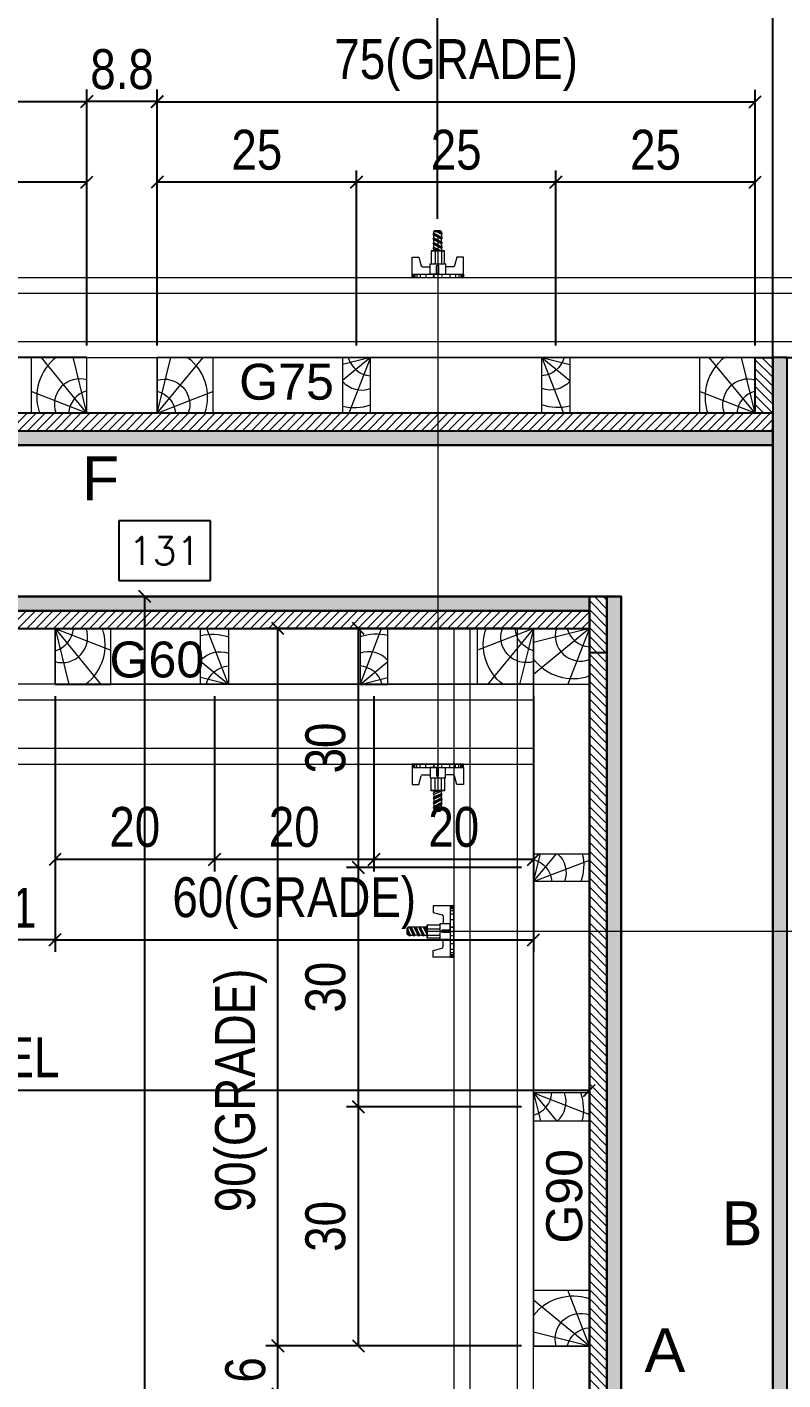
# Model space of a CAD drawing. Header units: millimetres. Extents: x 1945 to 8225, y 304 to 15137.
# Drawn here: x 7228 to 7417.6, y 7732.9 to 8072.3 of the extents above; entities that cross this region are included whole.
import ezdxf
from ezdxf.enums import TextEntityAlignment as Align

# ---------------------------------------------------------------- set-up
doc = ezdxf.new("R2010")
doc.units = ezdxf.units.MM
for name, color, linetype in [('CHAPA', 1, 'Continuous'), ('COTA', 241, 'Continuous'), ('MEIO_PONT', 93, 'Continuous'), ('Painéis', 200, 'Continuous'), ('SARRAFO', 251, 'Continuous'), ('TEXTO_GERAL', 7, 'Continuous')]:
    doc.layers.add(name, color=color, linetype=linetype)
for name, color, linetype, lineweight in [('CONCRETO', 251, 'Continuous', 25), ('Hachura', 251, 'Continuous', 9), ('Madeira', 126, 'Continuous', 18), ('Perfil Metálico', 224, 'Continuous', 18)]:
    doc.layers.add(name, color=color, linetype=linetype, lineweight=lineweight)
doc.styles.add('ARIAL', font='arial.ttf')
doc.styles.add('COTA TECNICA 2X', font='techl___.ttf', dxfattribs={"height": 10})
doc.styles.add('ROMANS', font='romans.shx')
doc.styles.add('SANSSERIF', font='sas_____.pfb')
doc.dimstyles.new('Cota Seção interna', dxfattribs={"dimtxt": 7, "dimasz": 6, "dimexe": 0.18, "dimexo": 2, "dimgap": -4, "dimtad": 3, "dimdec": 1, "dimlfac": 0.5, "dimzin": 12, "dimdsep": 46, "dimtxsty": 'ROMANS', "dimblk": 'ARCHTICK', "dimcen": 0.09, "dimse1": 1, "dimse2": 1, "dimsd1": 1, "dimsd2": 1, "dimclrd": 180, "dimclre": 5, "dimclrt": 1, "dimadec": 0, "dimazin": 3, "dimtfac": 1, "dimtdec": 1, "dimtofl": 0, "dimtmove": 0, "dimatfit": 3, "dimldrblk": 'ARCHTICK', "dimfxl": 1, "dimtolj": 1, "dimtzin": 0, "dimarcsym": 0})
doc.dimstyles.new('SECAO PILAR', dxfattribs={"dimtxt": 10, "dimasz": 3, "dimexe": 3, "dimexo": 3, "dimgap": 3, "dimtad": 1, "dimdec": 1, "dimlfac": 0.5, "dimzin": 12, "dimdsep": 46, "dimtxsty": 'COTA TECNICA 2X', "dimblk1": 'OBLIQUE', "dimblk2": 'OBLIQUE', "dimsah": 1, "dimcen": 0.9, "dimclrd": 256, "dimclre": 256, "dimclrt": 256, "dimadec": 1, "dimazin": 3, "dimtfac": 1, "dimtdec": 1, "dimtmove": 0, "dimatfit": 3, "dimfxl": 1, "dimtolj": 1, "dimtzin": 12, "dimarcsym": 0})
pattern_1 = [(45, (16829.9936, 30095.8142), (-1.12253202, 1.12253202), [])]

# ---------------------------------------------------------------- blocks, each defined once
blk = doc.blocks.new('_Oblique')
at = {"color": 0, "linetype": 'ByBlock', "lineweight": -2}
blk.add_line((-0.5, -0.5), (0.5, 0.5), dxfattribs=at)
blk = doc.blocks.new('*D709')
at = {"layer": 'COTA', "lineweight": -2, "transparency": 16777216}
for p, q in [((7366.05, 7929.42), (7254.57, 7929.42)), ((7257.57, 7485.42), (7257.57, 7929.42)), ((7366.05, 7485.42), (7254.57, 7485.42))]:
    blk.add_line(p, q, dxfattribs=at)
at = {"layer": 'Defpoints', "color": 0, "transparency": 16777216}
for p in [(7257.57, 7929.42), (7369.05, 7929.42), (7369.05, 7485.42)]:
    blk.add_point(p, dxfattribs=at)
at = {"layer": 'COTA', "lineweight": -2, "transparency": 16777216, "xscale": 3, "yscale": 3, "zscale": 3}
for p, rotation in [((7257.57, 7929.42), 90), ((7257.57, 7485.42), 270)]:
    blk.add_blockref('_Oblique', p, dxfattribs=dict(at, rotation=rotation))
at = {"layer": 'COTA', "transparency": 16777216, "insert": (7249.49, 7650.42), "char_height": 10, "attachment_point": 5, "rotation": 90, "style": 'COTA TECNICA 2X'}
blk.add_mtext('\\A1;222 PAINEL', dxfattribs=at)
blk = doc.blocks.new('*D710')
at = {"layer": 'COTA', "lineweight": -2, "transparency": 16777216}
for p, q in [((7093.05, 7978.47), (7093.05, 8125.83)), ((7415.05, 7978.42), (7415.05, 8125.83)), ((7093.05, 8122.83), (7415.05, 8122.83))]:
    blk.add_line(p, q, dxfattribs=at)
at = {"layer": 'Defpoints', "color": 0, "transparency": 16777216}
for p in [(7415.05, 8122.83), (7093.05, 7975.47), (7415.05, 7975.42)]:
    blk.add_point(p, dxfattribs=at)
at = {"layer": 'COTA', "lineweight": -2, "transparency": 16777216, "xscale": 3, "yscale": 3, "zscale": 3, "rotation": 180}
blk.add_blockref('_Oblique', (7093.05, 8122.83), dxfattribs=at)
at = {"layer": 'COTA', "lineweight": -2, "transparency": 16777216, "xscale": 3, "yscale": 3, "zscale": 3}
blk.add_blockref('_Oblique', (7415.05, 8122.83), dxfattribs=at)
at = {"layer": 'COTA', "transparency": 16777216, "insert": (7254.05, 8130.93), "char_height": 10, "attachment_point": 5, "style": 'COTA TECNICA 2X'}
blk.add_mtext('\\A1;161 PAINEL', dxfattribs=at)
blk = doc.blocks.new('*D711')
at = {"layer": 'COTA', "lineweight": -2, "transparency": 16777216}
for p, q in [((7093.05, 7926.42), (7093.05, 7802.55)), ((7369.05, 7926.42), (7369.05, 7802.55)), ((7369.05, 7805.55), (7093.05, 7805.55))]:
    blk.add_line(p, q, dxfattribs=at)
at = {"layer": 'Defpoints', "color": 0, "transparency": 16777216}
for p in [(7093.05, 7929.42), (7369.05, 7929.42), (7093.05, 7805.55)]:
    blk.add_point(p, dxfattribs=at)
at = {"layer": 'COTA', "lineweight": -2, "transparency": 16777216, "xscale": 3, "yscale": 3, "zscale": 3, "rotation": 180}
blk.add_blockref('_Oblique', (7093.05, 7805.55), dxfattribs=at)
at = {"layer": 'COTA', "lineweight": -2, "transparency": 16777216, "xscale": 3, "yscale": 3, "zscale": 3}
blk.add_blockref('_Oblique', (7369.05, 7805.55), dxfattribs=at)
at = {"layer": 'COTA', "transparency": 16777216, "insert": (7204.63, 7813.79), "char_height": 10, "attachment_point": 5, "style": 'COTA TECNICA 2X'}
blk.add_mtext('\\A1;138 PAINEL', dxfattribs=at)
blk = doc.blocks.new('*D715')
at = {"layer": 'COTA', "linetype": 'ByBlock', "lineweight": -2, "transparency": 16777216}
for p, q in [((7418.05, 7989.42), (7561.08, 7989.42)), ((7558.08, 7485.42), (7558.08, 7989.42)), ((7418.05, 7485.42), (7561.08, 7485.42))]:
    blk.add_line(p, q, dxfattribs=at)
at = {"layer": 'Defpoints', "color": 0, "linetype": 'ByBlock', "transparency": 16777216}
for p in [(7415.05, 7989.42), (7558.08, 7989.42), (7415.05, 7485.42)]:
    blk.add_point(p, dxfattribs=at)
at = {"layer": 'COTA', "linetype": 'ByBlock', "lineweight": -2, "transparency": 16777216, "xscale": 3, "yscale": 3, "zscale": 3}
for p, rotation in [((7558.08, 7989.42), 90), ((7558.08, 7485.42), 270)]:
    blk.add_blockref('_Oblique', p, dxfattribs=dict(at, rotation=rotation))
at = {"layer": 'COTA', "linetype": 'ByBlock', "transparency": 16777216, "insert": (7549.97, 7737.42), "char_height": 10, "attachment_point": 5, "rotation": 90, "style": 'COTA TECNICA 2X'}
blk.add_mtext('\\A1;252 PAINEL', dxfattribs=at)
blk = doc.blocks.new('*D716')
at = {"layer": 'COTA', "color": 180, "lineweight": -2, "transparency": 16777216}
for p, q in [((7223.7, 7965.8), (7198.7, 7965.8)), ((7198.7, 7965.8), (7198.7, 7950.8)), ((7223.7, 7950.8), (7223.7, 7965.8)), ((7198.7, 7950.8), (7223.7, 7950.8))]:
    blk.add_line(p, q, dxfattribs=at)
at = {"layer": 'Defpoints', "color": 0, "transparency": 16777216}
for p in [(7115.05, 7967.42), (7415.05, 7967.42), (7415.05, 7946.8)]:
    blk.add_point(p, dxfattribs=at)
at = {"layer": 'COTA', "color": 1, "transparency": 16777216, "insert": (7211.2, 7958.3), "char_height": 7, "attachment_point": 5, "style": 'ROMANS'}
blk.add_mtext('\\A1;150', dxfattribs=at)
blk = doc.blocks.new('_ArchTick')
at = {"color": 0, "linetype": 'ByBlock', "const_width": 0.15}
blk.add_lwpolyline([(-0.5, -0.5), (0.5, 0.5)], dxfattribs=at)
blk = doc.blocks.new('*D717')
at = {"layer": 'COTA', "color": 180, "lineweight": -2, "transparency": 16777216}
for p, q in [((7411.05, 7719.79), (7396.05, 7719.79)), ((7396.05, 7719.79), (7396.05, 7693.79)), ((7411.05, 7693.79), (7411.05, 7719.79)), ((7396.05, 7693.79), (7411.05, 7693.79))]:
    blk.add_line(p, q, dxfattribs=at)
at = {"layer": 'Defpoints', "color": 0, "transparency": 16777216}
for p in [(7415.05, 7967.42), (7415.05, 7507.42), (7415.05, 7507.42)]:
    blk.add_point(p, dxfattribs=at)
at = {"layer": 'COTA', "color": 1, "transparency": 16777216, "insert": (7403.55, 7706.79), "char_height": 7, "attachment_point": 5, "rotation": 90, "style": 'ROMANS'}
blk.add_mtext('\\A1;230', dxfattribs=at)
blk = doc.blocks.new('C')
at = {"layer": 'Hachura', "color": 0}
for p, q in [((0, 3.22), (0, -3.22)), ((0.45, 3.22), (0, 3.22)), ((0.46, 3.16), (0, 3.16)), ((0.46, 3.05), (0, 3.05)), ((0.46, 2.88), (0, 2.88)), ((0, 2.75), (0, -1.16)), ((0.46, 2.65), (0, 2.65)), ((0.46, 2.23), (0, 2.23)), ((0.45, -3.23), (0.45, 3.22)), ((0.45, 3.22), (2.58, 3.22)), ((1.35, 1.94), (1.35, 0.96)), ((2.58, 2.39), (1.47, 2.09)), ((2.58, 3.22), (2.58, 2.39)), ((0.46, 1.51), (0, 1.51)), ((0.39, 0.49), (0.17, 0.49)), ((1.74, 0.97), (0.45, 0.97)), ((1.45, 0.1), (0.45, 0.1)), ((1.74, -0.97), (1.74, 0.97)), ((1.74, 0.97), (1.74, 0.84)), ((1.74, 0.97), (1.74, 0.84)), ((1.74, 0.84), (3.35, 0.84)), ((3.35, 0.45), (1.74, 0.45)), ((3.32, 0.84), (3.32, -0.84)), ((3.35, 0.84), (3.35, -0.84)), ((3.68, 0.45), (3.35, 0.45)), ((3.84, -0.52), (3.35, 0.45)), ((3.35, 0.06), (3.67, -0.57)), ((3.68, 0.45), (4.16, -0.52)), ((3.72, 0.5), (4.25, -0.57)), ((4.37, -0.55), (3.83, 0.53)), ((4.15, 0.45), (3.93, 0.45)), ((4.42, -0.52), (3.93, 0.45)), ((4.15, 0.45), (4.26, 0.45)), ((4.26, 0.45), (4.74, -0.52)), ((4.3, 0.5), (4.83, -0.57)), ((4.95, -0.55), (4.41, 0.53)), ((4.51, 0.45), (4.84, 0.45)), ((5, -0.52), (4.51, 0.45)), ((4.84, 0.45), (5.32, -0.52)), ((4.88, 0.5), (5.41, -0.57)), ((5.53, -0.55), (4.99, 0.53)), ((5.58, -0.52), (5.09, 0.45)), ((5.42, 0.45), (5.09, 0.45)), ((5.58, -0.52), (5.09, 0.45)), ((5.42, 0.45), (5.74, -0.19)), ((5.46, 0.5), (5.74, -0.07)), ((5.74, 0.19), (5.57, 0.53)), ((5.74, 0.32), (5.68, 0.45)), ((5.68, 0.45), (5.74, 0.45)), ((5.74, 0.45), (5.9, 0.29)), ((5.74, 0.45), (5.74, -0.52)), ((5.9, -0.36), (5.9, 0.29)), ((0.45, 0), (0, 0)), ((0.46, -1.52), (0, -1.52)), ((0.08, -0.48), (0.29, -0.48)), ((0.29, -0.48), (0.4, -0.48)), ((0.45, 0), (0.45, -0.97)), ((0.45, -0.16), (1.45, -0.16)), ((0.45, -0.65), (0.45, -0.32)), ((0.45, -3.23), (0.45, -0.65)), ((0.45, -0.97), (1.74, -0.97)), ((1.35, -1.94), (1.35, -0.97)), ((3.35, -0.32), (1.74, -0.32)), ((3.35, -0.84), (1.74, -0.84)), ((3.35, -0.07), (3.58, -0.52)), ((3.35, -0.52), (3.58, -0.52)), ((3.84, -0.52), (4.16, -0.52)), ((4.42, -0.52), (4.74, -0.52)), ((4.63, -0.52), (4.74, -0.52)), ((5, -0.52), (5.32, -0.52)), ((5.58, -0.52), (5.74, -0.52)), ((5.74, -0.52), (5.9, -0.36)), ((5.74, -0.52), (5.74, -0.52)), ((0.46, -2.23), (0, -2.23)), ((0.46, -2.65), (0, -2.65)), ((0.46, -2.88), (0, -2.88)), ((0.46, -3.05), (0, -3.05)), ((0.46, -3.16), (0, -3.16)), ((0, -3.22), (2.57, -3.22)), ((2.58, -2.39), (1.47, -2.1)), ((2.58, -3.23), (2.58, -2.39))]:
    blk.add_line(p, q, dxfattribs=at)
for centre, radius, start, end in [((1.52, 1.94), 0.161, 104.7436, 180), ((1.44, -0.03), 0.129, 272.695, 87.305), ((3.81, 0.39), 0.143, 25.5688, 154.4312), ((4.39, 0.39), 0.143, 25.5688, 154.4312), ((4.97, 0.39), 0.143, 25.5688, 154.4312), ((5.55, 0.39), 0.143, 25.5688, 154.4312), ((0.17, -0.37), 0.174, 221.744, 317.8592), ((3.71, -0.4), 0.174, 222.1408, 318.256), ((4.29, -0.4), 0.174, 222.1408, 318.256), ((4.87, -0.4), 0.174, 222.1408, 318.256), ((5.45, -0.4), 0.174, 222.1408, 318.256), ((5.61, -0.4), 0.174, 317.8592, 318.256), ((1.52, -1.94), 0.161, 180, 255.2564)]:
    blk.add_arc(centre, radius, start, end, dxfattribs=at)
blk = doc.blocks.new('*D725')
at = {"layer": 'COTA', "lineweight": -2, "transparency": 16777216}
for p, q in [((7216.99, 8024.22), (7216.99, 8092.3)), ((7330.99, 8024.22), (7330.99, 8092.3)), ((7216.99, 8089.3), (7330.99, 8089.3))]:
    blk.add_line(p, q, dxfattribs=at)
at = {"layer": 'Defpoints', "color": 0, "transparency": 16777216}
for p in [(7330.99, 8089.3), (7216.99, 8021.22), (7330.99, 8021.22)]:
    blk.add_point(p, dxfattribs=at)
at = {"layer": 'COTA', "lineweight": -2, "transparency": 16777216, "xscale": 3, "yscale": 3, "zscale": 3, "rotation": 180}
blk.add_blockref('_Oblique', (7216.99, 8089.3), dxfattribs=at)
at = {"layer": 'COTA', "lineweight": -2, "transparency": 16777216, "xscale": 3, "yscale": 3, "zscale": 3}
blk.add_blockref('_Oblique', (7330.99, 8089.3), dxfattribs=at)
at = {"layer": 'COTA', "transparency": 16777216, "insert": (7273.99, 8097.41), "char_height": 10, "attachment_point": 5, "style": 'COTA TECNICA 2X'}
blk.add_mtext('\\A1;57', dxfattribs=at)
blk = doc.blocks.new('*D726')
at = {"layer": 'COTA', "lineweight": -2, "transparency": 16777216}
for p, q in [((7352.06, 7741.45), (7287.92, 7741.45)), ((7290.92, 7729.43), (7290.92, 7741.45)), ((7352.07, 7729.43), (7287.92, 7729.43))]:
    blk.add_line(p, q, dxfattribs=at)
at = {"layer": 'Defpoints', "color": 0, "transparency": 16777216}
for p in [(7290.92, 7741.45), (7355.06, 7741.45), (7355.07, 7729.43)]:
    blk.add_point(p, dxfattribs=at)
at = {"layer": 'COTA', "lineweight": -2, "transparency": 16777216, "xscale": 3, "yscale": 3, "zscale": 3}
for p, rotation in [((7290.92, 7741.45), 90), ((7290.92, 7729.43), 270)]:
    blk.add_blockref('_Oblique', p, dxfattribs=dict(at, rotation=rotation))
at = {"layer": 'COTA', "transparency": 16777216, "insert": (7282.82, 7735.44), "char_height": 10, "attachment_point": 5, "rotation": 90, "style": 'COTA TECNICA 2X'}
blk.add_mtext('\\A1;6', dxfattribs=at)
blk = doc.blocks.new('*D727')
at = {"layer": 'COTA', "color": 180, "lineweight": -2, "transparency": 16777216}
for p, q in [((7274.01, 7948.42), (7251.01, 7948.42)), ((7251.01, 7948.42), (7251.01, 7933.42)), ((7274.01, 7933.42), (7274.01, 7948.42)), ((7251.01, 7933.42), (7274.01, 7933.42))]:
    blk.add_line(p, q, dxfattribs=at)
at = {"layer": 'Defpoints', "color": 0, "transparency": 16777216}
for p in [(7115.05, 7929.42), (7115.05, 7929.42), (7377.05, 7929.42)]:
    blk.add_point(p, dxfattribs=at)
at = {"layer": 'COTA', "color": 1, "transparency": 16777216, "insert": (7262.51, 7940.92), "char_height": 7, "attachment_point": 5, "style": 'ROMANS'}
blk.add_mtext('\\A1;131', dxfattribs=at)
blk = doc.blocks.new('*D728')
at = {"layer": 'COTA', "color": 180, "lineweight": -2, "transparency": 16777216}
for p, q in [((7395.96, 7663.31), (7380.96, 7663.31)), ((7380.96, 7663.31), (7380.96, 7639.31)), ((7395.96, 7639.31), (7395.96, 7663.31)), ((7380.96, 7639.31), (7395.96, 7639.31))]:
    blk.add_line(p, q, dxfattribs=at)
at = {"layer": 'Defpoints', "color": 0, "transparency": 16777216}
for p in [(7377.05, 7929.42), (7377.05, 7507.42), (7399.96, 7507.42)]:
    blk.add_point(p, dxfattribs=at)
at = {"layer": 'COTA', "color": 1, "transparency": 16777216, "insert": (7388.46, 7651.31), "char_height": 7, "attachment_point": 5, "rotation": 90, "style": 'ROMANS'}
blk.add_mtext('\\A1;211', dxfattribs=at)
blk = doc.blocks.new('PONTALETE')
at = {"layer": 'Madeira'}
for q in [(2.71, 7), (7, 5.76), (7, 1.74)]:
    blk.add_line((0, 0), q, dxfattribs=at)
blk.add_lwpolyline([(0, 0), (7, 0), (7, 7), (0, 7)], close=True, dxfattribs=at)
for centre, radius, start, end in [((2.04, 0.06), 6.23, 37.2818, 109.0913), ((1.09, 0.9), 3.19, 343.603, 109.9847), ((-0.21, -0.78), 3.09, 14.6322, 86.0383)]:
    blk.add_arc(centre, radius, start, end, dxfattribs=at)
blk = doc.blocks.new('MEIO PONTALETE')
at = {"layer": 'Madeira'}
for q in [(2.71, 7), (3.5, 2.88), (3.5, 0.87)]:
    blk.add_line((0, 0), q, dxfattribs=at)
blk.add_lwpolyline([(0, 0), (3.5, 0), (3.5, 7), (0, 7)], close=True, dxfattribs=at)
for centre, radius, start, end in [((2.04, 0.06), 6.23, 76.4499, 109.0913), ((1.09, 0.9), 3.19, 40.9063, 109.9847), ((-0.21, -0.78), 3.09, 14.6322, 86.0383)]:
    blk.add_arc(centre, radius, start, end, dxfattribs=at)
blk = doc.blocks.new('*D729')
at = {"layer": 'COTA', "lineweight": -2, "transparency": 16777216}
for p, q in [((7352.05, 7921.44), (7308.11, 7921.44)), ((7311.11, 7921.44), (7311.11, 7861.44)), ((7352.05, 7861.44), (7308.11, 7861.44))]:
    blk.add_line(p, q, dxfattribs=at)
at = {"layer": 'Defpoints', "color": 0, "transparency": 16777216}
for p in [(7355.05, 7921.44), (7311.11, 7861.44), (7355.05, 7861.44)]:
    blk.add_point(p, dxfattribs=at)
at = {"layer": 'COTA', "lineweight": -2, "transparency": 16777216, "xscale": 3, "yscale": 3, "zscale": 3}
for p, rotation in [((7311.11, 7921.44), 90), ((7311.11, 7861.44), 270)]:
    blk.add_blockref('_Oblique', p, dxfattribs=dict(at, rotation=rotation))
at = {"layer": 'COTA', "transparency": 16777216, "insert": (7302.9, 7891.44), "char_height": 10, "attachment_point": 5, "rotation": 90, "style": 'COTA TECNICA 2X'}
blk.add_mtext('\\A1;30', dxfattribs=at)
blk = doc.blocks.new('*D730')
at = {"layer": 'COTA', "lineweight": -2, "transparency": 16777216}
for p, q in [((7352.05, 7861.44), (7308.11, 7861.44)), ((7311.11, 7861.44), (7311.11, 7801.44)), ((7352.05, 7801.44), (7308.11, 7801.44))]:
    blk.add_line(p, q, dxfattribs=at)
at = {"layer": 'Defpoints', "color": 0, "transparency": 16777216}
for p in [(7355.05, 7861.44), (7311.11, 7801.44), (7355.05, 7801.44)]:
    blk.add_point(p, dxfattribs=at)
at = {"layer": 'COTA', "lineweight": -2, "transparency": 16777216, "xscale": 3, "yscale": 3, "zscale": 3}
for p, rotation in [((7311.11, 7861.44), 90), ((7311.11, 7801.44), 270)]:
    blk.add_blockref('_Oblique', p, dxfattribs=dict(at, rotation=rotation))
at = {"layer": 'COTA', "transparency": 16777216, "insert": (7302.9, 7831.44), "char_height": 10, "attachment_point": 5, "rotation": 90, "style": 'COTA TECNICA 2X'}
blk.add_mtext('\\A1;30', dxfattribs=at)
blk = doc.blocks.new('*D731')
at = {"layer": 'COTA', "lineweight": -2, "transparency": 16777216}
for p, q in [((7352.05, 7801.44), (7308.11, 7801.44)), ((7311.11, 7801.44), (7311.11, 7741.44)), ((7352.06, 7741.44), (7308.11, 7741.44))]:
    blk.add_line(p, q, dxfattribs=at)
at = {"layer": 'Defpoints', "color": 0, "transparency": 16777216}
for p in [(7355.05, 7801.44), (7311.11, 7741.44), (7355.06, 7741.44)]:
    blk.add_point(p, dxfattribs=at)
at = {"layer": 'COTA', "lineweight": -2, "transparency": 16777216, "xscale": 3, "yscale": 3, "zscale": 3}
for p, rotation in [((7311.11, 7801.44), 90), ((7311.11, 7741.44), 270)]:
    blk.add_blockref('_Oblique', p, dxfattribs=dict(at, rotation=rotation))
at = {"layer": 'COTA', "transparency": 16777216, "insert": (7302.9, 7771.44), "char_height": 10, "attachment_point": 5, "rotation": 90, "style": 'COTA TECNICA 2X'}
blk.add_mtext('\\A1;30', dxfattribs=at)
blk = doc.blocks.new('*D732')
at = {"layer": 'COTA', "lineweight": -2, "transparency": 16777216}
for p, q in [((7352.05, 7921.44), (7287.92, 7921.44)), ((7290.92, 7741.45), (7290.92, 7921.44)), ((7352.06, 7741.45), (7287.92, 7741.45))]:
    blk.add_line(p, q, dxfattribs=at)
at = {"layer": 'Defpoints', "color": 0, "transparency": 16777216}
for p in [(7290.92, 7921.44), (7355.05, 7921.44), (7355.06, 7741.45)]:
    blk.add_point(p, dxfattribs=at)
at = {"layer": 'COTA', "lineweight": -2, "transparency": 16777216, "xscale": 3, "yscale": 3, "zscale": 3}
for p, rotation in [((7290.92, 7921.44), 90), ((7290.92, 7741.45), 270)]:
    blk.add_blockref('_Oblique', p, dxfattribs=dict(at, rotation=rotation))
at = {"layer": 'COTA', "transparency": 16777216, "insert": (7281.7, 7805.55), "char_height": 10, "attachment_point": 5, "rotation": 90, "style": 'COTA TECNICA 2X'}
blk.add_mtext('\\A1;90(GRADE)', dxfattribs=at)
blk = doc.blocks.new('*D743')
at = {"layer": 'COTA', "lineweight": -2, "transparency": 16777216}
for p, q in [((7360.65, 7992.42), (7360.65, 8036.35)), ((7410.65, 8033.35), (7360.65, 8033.35)), ((7410.65, 7992.42), (7410.65, 8036.35))]:
    blk.add_line(p, q, dxfattribs=at)
at = {"layer": 'Defpoints', "color": 0, "transparency": 16777216}
for p in [(7360.65, 8033.35), (7360.65, 7989.42), (7410.65, 7989.42)]:
    blk.add_point(p, dxfattribs=at)
at = {"layer": 'COTA', "lineweight": -2, "transparency": 16777216, "xscale": 3, "yscale": 3, "zscale": 3, "rotation": 180}
blk.add_blockref('_Oblique', (7360.65, 8033.35), dxfattribs=at)
at = {"layer": 'COTA', "lineweight": -2, "transparency": 16777216, "xscale": 3, "yscale": 3, "zscale": 3}
blk.add_blockref('_Oblique', (7410.65, 8033.35), dxfattribs=at)
at = {"layer": 'COTA', "transparency": 16777216, "insert": (7385.65, 8041.46), "char_height": 10, "attachment_point": 5, "style": 'COTA TECNICA 2X'}
blk.add_mtext('\\A1;25', dxfattribs=at)
blk = doc.blocks.new('*D744')
at = {"layer": 'COTA', "lineweight": -2, "transparency": 16777216}
for p, q in [((7310.65, 7992.42), (7310.65, 8036.35)), ((7360.65, 8033.35), (7310.65, 8033.35)), ((7360.65, 7992.42), (7360.65, 8036.35))]:
    blk.add_line(p, q, dxfattribs=at)
at = {"layer": 'Defpoints', "color": 0, "transparency": 16777216}
for p in [(7310.65, 8033.35), (7310.65, 7989.42), (7360.65, 7989.42)]:
    blk.add_point(p, dxfattribs=at)
at = {"layer": 'COTA', "lineweight": -2, "transparency": 16777216, "xscale": 3, "yscale": 3, "zscale": 3, "rotation": 180}
blk.add_blockref('_Oblique', (7310.65, 8033.35), dxfattribs=at)
at = {"layer": 'COTA', "lineweight": -2, "transparency": 16777216, "xscale": 3, "yscale": 3, "zscale": 3}
blk.add_blockref('_Oblique', (7360.65, 8033.35), dxfattribs=at)
at = {"layer": 'COTA', "transparency": 16777216, "insert": (7335.65, 8041.46), "char_height": 10, "attachment_point": 5, "style": 'COTA TECNICA 2X'}
blk.add_mtext('\\A1;25', dxfattribs=at)
blk = doc.blocks.new('*D745')
at = {"layer": 'COTA', "lineweight": -2, "transparency": 16777216}
for p, q in [((7260.65, 7992.42), (7260.65, 8036.35)), ((7310.65, 8033.35), (7260.65, 8033.35)), ((7310.65, 7992.42), (7310.65, 8036.35))]:
    blk.add_line(p, q, dxfattribs=at)
at = {"layer": 'Defpoints', "color": 0, "transparency": 16777216}
for p in [(7260.65, 8033.35), (7260.65, 7989.42), (7310.65, 7989.42)]:
    blk.add_point(p, dxfattribs=at)
at = {"layer": 'COTA', "lineweight": -2, "transparency": 16777216, "xscale": 3, "yscale": 3, "zscale": 3, "rotation": 180}
blk.add_blockref('_Oblique', (7260.65, 8033.35), dxfattribs=at)
at = {"layer": 'COTA', "lineweight": -2, "transparency": 16777216, "xscale": 3, "yscale": 3, "zscale": 3}
blk.add_blockref('_Oblique', (7310.65, 8033.35), dxfattribs=at)
at = {"layer": 'COTA', "transparency": 16777216, "insert": (7285.65, 8041.46), "char_height": 10, "attachment_point": 5, "style": 'COTA TECNICA 2X'}
blk.add_mtext('\\A1;25', dxfattribs=at)
blk = doc.blocks.new('*D746')
at = {"layer": 'COTA', "lineweight": -2, "transparency": 16777216}
for p, q in [((7260.65, 7992.42), (7260.65, 8056.55)), ((7260.65, 8053.55), (7410.65, 8053.55)), ((7410.65, 7992.4), (7410.65, 8056.55))]:
    blk.add_line(p, q, dxfattribs=at)
at = {"layer": 'Defpoints', "color": 0, "transparency": 16777216}
for p in [(7410.65, 8053.55), (7260.65, 7989.42), (7410.65, 7989.4)]:
    blk.add_point(p, dxfattribs=at)
at = {"layer": 'COTA', "lineweight": -2, "transparency": 16777216, "xscale": 3, "yscale": 3, "zscale": 3, "rotation": 180}
blk.add_blockref('_Oblique', (7260.65, 8053.55), dxfattribs=at)
at = {"layer": 'COTA', "lineweight": -2, "transparency": 16777216, "xscale": 3, "yscale": 3, "zscale": 3}
blk.add_blockref('_Oblique', (7410.65, 8053.55), dxfattribs=at)
at = {"layer": 'COTA', "transparency": 16777216, "insert": (7335.65, 8062.77), "char_height": 10, "attachment_point": 5, "style": 'COTA TECNICA 2X'}
blk.add_mtext('\\A1;75(GRADE)', dxfattribs=at)
blk = doc.blocks.new('*D747')
at = {"layer": 'COTA', "lineweight": -2, "transparency": 16777216}
for p, q in [((7193.05, 7992.47), (7193.05, 8036.39)), ((7243.05, 8033.39), (7193.05, 8033.39)), ((7243.05, 7992.47), (7243.05, 8036.39))]:
    blk.add_line(p, q, dxfattribs=at)
at = {"layer": 'Defpoints', "color": 0, "transparency": 16777216}
for p in [(7193.05, 8033.39), (7193.05, 7989.47), (7243.05, 7989.47)]:
    blk.add_point(p, dxfattribs=at)
at = {"layer": 'COTA', "lineweight": -2, "transparency": 16777216, "xscale": 3, "yscale": 3, "zscale": 3, "rotation": 180}
blk.add_blockref('_Oblique', (7193.05, 8033.39), dxfattribs=at)
at = {"layer": 'COTA', "lineweight": -2, "transparency": 16777216, "xscale": 3, "yscale": 3, "zscale": 3}
blk.add_blockref('_Oblique', (7243.05, 8033.39), dxfattribs=at)
at = {"layer": 'COTA', "transparency": 16777216, "insert": (7218.05, 8041.5), "char_height": 10, "attachment_point": 5, "style": 'COTA TECNICA 2X'}
blk.add_mtext('\\A1;25', dxfattribs=at)
blk = doc.blocks.new('*D750')
at = {"layer": 'COTA', "lineweight": -2, "transparency": 16777216}
for p, q in [((7093.05, 7992.46), (7093.05, 8056.59)), ((7093.05, 8053.59), (7243.05, 8053.59)), ((7243.05, 7992.44), (7243.05, 8056.59))]:
    blk.add_line(p, q, dxfattribs=at)
at = {"layer": 'Defpoints', "color": 0, "transparency": 16777216}
for p in [(7243.05, 8053.59), (7093.05, 7989.46), (7243.05, 7989.44)]:
    blk.add_point(p, dxfattribs=at)
at = {"layer": 'COTA', "lineweight": -2, "transparency": 16777216, "xscale": 3, "yscale": 3, "zscale": 3, "rotation": 180}
blk.add_blockref('_Oblique', (7093.05, 8053.59), dxfattribs=at)
at = {"layer": 'COTA', "lineweight": -2, "transparency": 16777216, "xscale": 3, "yscale": 3, "zscale": 3}
blk.add_blockref('_Oblique', (7243.05, 8053.59), dxfattribs=at)
at = {"layer": 'COTA', "transparency": 16777216, "insert": (7168.05, 8062.81), "char_height": 10, "attachment_point": 5, "style": 'COTA TECNICA 2X'}
blk.add_mtext('\\A1;75(GRADE)', dxfattribs=at)
blk = doc.blocks.new('*D1519')
at = {"layer": 'COTA', "lineweight": -2, "transparency": 16777216}
for p, q in [((7243.05, 7992.47), (7243.05, 8056.59)), ((7260.65, 8053.59), (7243.05, 8053.59)), ((7260.65, 7992.42), (7260.65, 8056.59))]:
    blk.add_line(p, q, dxfattribs=at)
at = {"layer": 'Defpoints', "color": 0, "transparency": 16777216}
for p in [(7243.05, 8053.59), (7243.05, 7989.47), (7260.65, 7989.42)]:
    blk.add_point(p, dxfattribs=at)
at = {"layer": 'COTA', "lineweight": -2, "transparency": 16777216, "xscale": 3, "yscale": 3, "zscale": 3, "rotation": 180}
blk.add_blockref('_Oblique', (7243.05, 8053.59), dxfattribs=at)
at = {"layer": 'COTA', "lineweight": -2, "transparency": 16777216, "xscale": 3, "yscale": 3, "zscale": 3}
blk.add_blockref('_Oblique', (7260.65, 8053.59), dxfattribs=at)
at = {"layer": 'COTA', "transparency": 16777216, "insert": (7251.85, 8061.68), "char_height": 10, "attachment_point": 5, "style": 'COTA TECNICA 2X'}
blk.add_mtext('\\A1;8.8', dxfattribs=at)
blk = doc.blocks.new('*D751')
at = {"layer": 'COTA', "lineweight": -2, "transparency": 16777216}
for p, q in [((7315.04, 7904.41), (7315.04, 7860.48)), ((7355.04, 7904.41), (7355.04, 7860.48)), ((7355.04, 7863.48), (7315.04, 7863.48))]:
    blk.add_line(p, q, dxfattribs=at)
at = {"layer": 'Defpoints', "color": 0, "transparency": 16777216}
for p in [(7315.04, 7907.41), (7355.04, 7907.41), (7315.04, 7863.48)]:
    blk.add_point(p, dxfattribs=at)
at = {"layer": 'COTA', "lineweight": -2, "transparency": 16777216, "xscale": 3, "yscale": 3, "zscale": 3, "rotation": 180}
blk.add_blockref('_Oblique', (7315.04, 7863.48), dxfattribs=at)
at = {"layer": 'COTA', "lineweight": -2, "transparency": 16777216, "xscale": 3, "yscale": 3, "zscale": 3}
blk.add_blockref('_Oblique', (7355.04, 7863.48), dxfattribs=at)
at = {"layer": 'COTA', "transparency": 16777216, "insert": (7335.04, 7871.58), "char_height": 10, "attachment_point": 5, "style": 'COTA TECNICA 2X'}
blk.add_mtext('\\A1;20', dxfattribs=at)
blk = doc.blocks.new('*D752')
at = {"layer": 'COTA', "lineweight": -2, "transparency": 16777216}
for p, q in [((7275.04, 7904.41), (7275.04, 7860.48)), ((7315.04, 7904.41), (7315.04, 7860.48)), ((7315.04, 7863.48), (7275.04, 7863.48))]:
    blk.add_line(p, q, dxfattribs=at)
at = {"layer": 'Defpoints', "color": 0, "transparency": 16777216}
for p in [(7275.04, 7907.41), (7315.04, 7907.41), (7275.04, 7863.48)]:
    blk.add_point(p, dxfattribs=at)
at = {"layer": 'COTA', "lineweight": -2, "transparency": 16777216, "xscale": 3, "yscale": 3, "zscale": 3, "rotation": 180}
blk.add_blockref('_Oblique', (7275.04, 7863.48), dxfattribs=at)
at = {"layer": 'COTA', "lineweight": -2, "transparency": 16777216, "xscale": 3, "yscale": 3, "zscale": 3}
blk.add_blockref('_Oblique', (7315.04, 7863.48), dxfattribs=at)
at = {"layer": 'COTA', "transparency": 16777216, "insert": (7295.04, 7871.58), "char_height": 10, "attachment_point": 5, "style": 'COTA TECNICA 2X'}
blk.add_mtext('\\A1;20', dxfattribs=at)
blk = doc.blocks.new('*D753')
at = {"layer": 'COTA', "lineweight": -2, "transparency": 16777216}
for p, q in [((7235.04, 7904.41), (7235.04, 7860.48)), ((7275.04, 7904.41), (7275.04, 7860.48)), ((7275.04, 7863.48), (7235.04, 7863.48))]:
    blk.add_line(p, q, dxfattribs=at)
at = {"layer": 'Defpoints', "color": 0, "transparency": 16777216}
for p in [(7235.04, 7907.41), (7275.04, 7907.41), (7235.04, 7863.48)]:
    blk.add_point(p, dxfattribs=at)
at = {"layer": 'COTA', "lineweight": -2, "transparency": 16777216, "xscale": 3, "yscale": 3, "zscale": 3, "rotation": 180}
blk.add_blockref('_Oblique', (7235.04, 7863.48), dxfattribs=at)
at = {"layer": 'COTA', "lineweight": -2, "transparency": 16777216, "xscale": 3, "yscale": 3, "zscale": 3}
blk.add_blockref('_Oblique', (7275.04, 7863.48), dxfattribs=at)
at = {"layer": 'COTA', "transparency": 16777216, "insert": (7255.04, 7871.58), "char_height": 10, "attachment_point": 5, "style": 'COTA TECNICA 2X'}
blk.add_mtext('\\A1;20', dxfattribs=at)
blk = doc.blocks.new('*D754')
at = {"layer": 'COTA', "lineweight": -2, "transparency": 16777216}
for p, q in [((7235.04, 7904.41), (7235.04, 7840.29)), ((7355.04, 7904.44), (7355.04, 7840.29)), ((7235.04, 7843.29), (7355.04, 7843.29))]:
    blk.add_line(p, q, dxfattribs=at)
at = {"layer": 'Defpoints', "color": 0, "transparency": 16777216}
for p in [(7235.04, 7907.41), (7355.04, 7907.44), (7355.04, 7843.29)]:
    blk.add_point(p, dxfattribs=at)
at = {"layer": 'COTA', "lineweight": -2, "transparency": 16777216, "xscale": 3, "yscale": 3, "zscale": 3, "rotation": 180}
blk.add_blockref('_Oblique', (7235.04, 7843.29), dxfattribs=at)
at = {"layer": 'COTA', "lineweight": -2, "transparency": 16777216, "xscale": 3, "yscale": 3, "zscale": 3}
blk.add_blockref('_Oblique', (7355.04, 7843.29), dxfattribs=at)
at = {"layer": 'COTA', "transparency": 16777216, "insert": (7295.04, 7852.51), "char_height": 10, "attachment_point": 5, "style": 'COTA TECNICA 2X'}
blk.add_mtext('\\A1;60(GRADE)', dxfattribs=at)
blk = doc.blocks.new('*D1521')
at = {"layer": 'COTA', "lineweight": -2, "transparency": 16777216}
for p, q in [((7213.05, 7904.45), (7213.05, 7840.3)), ((7235.04, 7904.41), (7235.04, 7840.3)), ((7235.04, 7843.3), (7213.05, 7843.3))]:
    blk.add_line(p, q, dxfattribs=at)
at = {"layer": 'Defpoints', "color": 0, "transparency": 16777216}
for p in [(7213.05, 7907.45), (7235.04, 7907.41), (7213.05, 7843.3)]:
    blk.add_point(p, dxfattribs=at)
at = {"layer": 'COTA', "lineweight": -2, "transparency": 16777216, "xscale": 3, "yscale": 3, "zscale": 3, "rotation": 180}
blk.add_blockref('_Oblique', (7213.05, 7843.3), dxfattribs=at)
at = {"layer": 'COTA', "lineweight": -2, "transparency": 16777216, "xscale": 3, "yscale": 3, "zscale": 3}
blk.add_blockref('_Oblique', (7235.04, 7843.3), dxfattribs=at)
at = {"layer": 'COTA', "transparency": 16777216, "insert": (7224.05, 7851.36), "char_height": 10, "attachment_point": 5, "style": 'COTA TECNICA 2X'}
blk.add_mtext('\\A1;11', dxfattribs=at)

msp = doc.modelspace()

# ---------------------------------------------------------------- hatches: boundary and pattern name
at = {"layer": 'Hachura'}
h = msp.add_hatch(dxfattribs=at)
h.set_pattern_fill('ANSI31', color=256, scale=0.5, angle=270, style=0)
h.set_pattern_definition([(315, (30267.25, -2551.3458), (1.12253202, 1.12253202), [])])
h.paths.add_polyline_path([(7415.05, 7989.42), (7410.65, 7989.42), (7410.65, 7975.43), (7415.05, 7975.43)])
h = msp.add_hatch(color=256, dxfattribs=at)
h.dxf.hatch_style = 1
h.paths.add_polyline_path([(7418.65, 7989.42), (7415.05, 7989.42), (7415.05, 7485.42), (7418.65, 7485.42)])
h = msp.add_hatch(dxfattribs=at)
h.set_pattern_fill('ANSI31', color=256, scale=0.5, angle=360, style=0)
h.set_pattern_definition(pattern_1)
h.paths.add_polyline_path([(7093.05, 7971.02), (7093.05, 7975.42), (7415.05, 7975.42), (7415.05, 7971.02)])
h = msp.add_hatch(color=256, dxfattribs=at)
h.dxf.hatch_style = 1
h.paths.add_polyline_path([(7093.05, 7967.42), (7093.05, 7971.02), (7415.05, 7971.02), (7415.05, 7967.42)])
h = msp.add_hatch(color=256, dxfattribs=at)
h.dxf.hatch_style = 1
h.paths.add_polyline_path([(7093.05, 7925.82), (7093.05, 7929.42), (7369.05, 7929.42), (7369.05, 7925.82)])
h = msp.add_hatch(dxfattribs=at)
h.set_pattern_fill('ANSI31', color=256, scale=0.5, angle=450, style=0)
h.set_pattern_definition([(135, (-15374.7664, 16249.9579), (-1.12253202, -1.12253202), [])])
h.paths.add_polyline_path([(7369.05, 7485.42), (7373.45, 7485.42), (7373.45, 7929.42), (7369.05, 7929.42)])
h = msp.add_hatch(color=256, dxfattribs=at)
h.dxf.hatch_style = 1
h.paths.add_polyline_path([(7373.45, 7485.42), (7377.05, 7485.42), (7377.05, 7929.42), (7373.45, 7929.42)])
h = msp.add_hatch(dxfattribs=at)
h.set_pattern_fill('ANSI31', color=256, scale=0.5, angle=360, style=0)
h.set_pattern_definition(pattern_1)
h.paths.add_polyline_path([(7093.05, 7921.42), (7093.05, 7925.82), (7369.05, 7925.82), (7369.05, 7921.42)])

# ---------------------------------------------------------------- linework, layer by layer
at = {"layer": 'CHAPA', "linetype": 'ByBlock'}
for p, q in [((7415.05, 7975.42), (7411.28, 7975.42)), ((7415.05, 7967.42), (7415.05, 7975.42))]:
    msp.add_line(p, q, dxfattribs=at)
at = {"layer": 'CONCRETO', "color": 2}
msp.add_lwpolyline([(7115.05, 7967.42), (7115.05, 7929.42), (7377.05, 7929.42), (7377.05, 7507.42), (7415.05, 7507.42), (7415.05, 7967.42)], close=True, dxfattribs=at)
at = {"layer": 'Hachura'}
for p, q in [((7331.05, 8020.2), (7331.04, 7880.4)), ((7467.86, 7845.43), (7328.06, 7845.44))]:
    msp.add_line(p, q, dxfattribs=at)
at = {"layer": 'Madeira'}
for points in [[(7243.05, 7975.47), (7243.05, 7989.47), (7093.05, 7989.47), (7093.05, 7975.47)], [(7410.65, 7975.42), (7410.65, 7989.42), (7260.65, 7989.42), (7260.65, 7975.42)], [(7355.04, 7921.41), (7355.04, 7907.41), (7235.04, 7907.41), (7235.04, 7921.41)], [(7369.05, 7921.42), (7355.05, 7921.42), (7355.05, 7741.42), (7369.05, 7741.42)]]:
    msp.add_lwpolyline(points, close=True, dxfattribs=at)
at = {"layer": 'Painéis'}
for points in [[(7418.65, 7989.42), (7415.05, 7989.42), (7415.05, 7485.42), (7418.65, 7485.42)], [(7415.05, 7967.42), (7093.05, 7967.42), (7093.05, 7971.02), (7415.05, 7971.02)], [(7369.05, 7929.42), (7093.05, 7929.42), (7093.05, 7925.82), (7369.05, 7925.82)], [(7377.05, 7485.42), (7377.05, 7929.42), (7373.45, 7929.42), (7373.45, 7485.42)]]:
    msp.add_lwpolyline(points, close=True, dxfattribs=at)
at = {"layer": 'Perfil Metálico'}
for points in [[(7462.96, 7989.42), (7462.96, 8009.42), (7068.68, 8009.42), (7068.68, 7989.42)], [(7068.68, 8005.42), (7068.68, 7993.42), (7462.96, 7993.42), (7462.96, 8005.42)], [(7335.05, 7453.49), (7355.05, 7453.49), (7355.05, 7921.42), (7335.05, 7921.42)], [(7351.05, 7921.42), (7339.05, 7921.42), (7339.05, 7453.49), (7351.05, 7453.49)], [(7355.05, 7887.42), (7355.05, 7907.42), (7068.68, 7907.42), (7068.68, 7887.42)], [(7068.68, 7903.42), (7068.68, 7891.42), (7355.05, 7891.42), (7355.05, 7903.42)]]:
    msp.add_lwpolyline(points, close=True, dxfattribs=at)
at = {"layer": 'SARRAFO'}
for p, q in [((7415.05, 7975.42), (7093.05, 7975.47)), ((7369.05, 7915.42), (7373.45, 7915.42))]:
    msp.add_line(p, q, dxfattribs=at)
for points in [[(7410.65, 7975.42), (7410.65, 7989.42), (7415.05, 7989.42), (7415.05, 7975.42)], [(7369.05, 7929.42), (7369.05, 7485.42), (7373.45, 7485.42), (7373.45, 7929.42)], [(7369.05, 7929.42), (7373.45, 7929.42), (7373.45, 7485.42), (7369.05, 7485.42)], [(7369.05, 7925.82), (7093.05, 7925.82), (7093.05, 7921.42), (7369.05, 7921.42)]]:
    msp.add_lwpolyline(points, close=True, dxfattribs=at)
msp.add_lwpolyline([(7093.05, 7975.47), (7093.05, 7967.42), (7415.05, 7967.42), (7415.05, 7975.42)], dxfattribs=at)

# ---------------------------------------------------------------- block references
at = {"layer": 'Hachura', "linetype": 'Continuous', "yscale": 2, "zscale": 2}
for p, xscale, rotation in [((7331.06, 8009.42), -2, 270), ((7331.05, 7887.42), 2, 270), ((7335.06, 7845.42), 2, 180)]:
    msp.add_blockref('C', p, dxfattribs=dict(at, xscale=xscale, rotation=rotation))
at = {"layer": 'MEIO_PONT'}
for name, p, xscale, yscale, zscale, rotation in [('PONTALETE', (7243.05, 7975.47), 2, 2, 2, 90.00000000000001), ('PONTALETE', (7260.65, 7975.42), -2, 2, 2, 270.0000000000001), ('MEIO PONTALETE', (7314.15, 7989.42), 1.999999997962732, 1.999999997962732, 1.999999997962732, 180), ('MEIO PONTALETE', (7357.15, 7989.42), -1.999999997962732, 1.999999997962732, 1.999999997962732, 180), ('PONTALETE', (7410.65, 7975.42), 2, 2, 2, 90.00000000000001), ('PONTALETE', (7235.04, 7921.41), 2, 2, 2, 269.9999999999999), ('PONTALETE', (7355.04, 7921.41), -2, 2, 2, 90), ('PONTALETE', (7369.05, 7921.42), 2, 2, 2, 180), ('MEIO PONTALETE', (7355.05, 7857.92), -1.999999997962732, 1.999999997962732, 1.999999997962732, 270), ('MEIO PONTALETE', (7355.05, 7804.92), 1.999999997962732, 1.999999997962732, 1.999999997962732, 270)]:
    msp.add_blockref(name, p, dxfattribs=dict(at, xscale=xscale, yscale=yscale, zscale=zscale, rotation=rotation))
for name, p, xscale, yscale, zscale in [('MEIO PONTALETE', (7278.54, 7907.41), -1.999999997962732, 1.999999997962732, 1.999999997962732), ('MEIO PONTALETE', (7311.54, 7907.41), 1.999999997962732, 1.999999997962732, 1.999999997962732), ('PONTALETE', (7369.05, 7741.42), -2, 2, 2)]:
    msp.add_blockref(name, p, dxfattribs=dict(at, xscale=xscale, yscale=yscale, zscale=zscale))

# ---------------------------------------------------------------- texts
at = {"layer": 'TEXTO_GERAL', "color": 0, "linetype": 'Continuous', "style": 'SANSSERIF'}
for s, p in [('G75', (7281.23, 7983.32)), ('G60', (7248.7, 7913.64))]:
    msp.add_text(s, height=9, dxfattribs=at).set_placement(p, align=Align.MIDDLE_LEFT)
at = {"layer": 'TEXTO_GERAL', "style": 'ARIAL'}
for s, p in [('F', (7246.46, 7959.1)), ('B', (7407.36, 7772.21)), ('A', (7388, 7740.4))]:
    msp.add_text(s, height=11, dxfattribs=at).set_placement(p, align=Align.MIDDLE_CENTER)
at = {"layer": 'TEXTO_GERAL', "color": 0, "linetype": 'Continuous', "style": 'SANSSERIF'}
msp.add_text('G90', height=9, rotation=90, dxfattribs=at).set_placement((7362.75, 7767.1), align=Align.MIDDLE_LEFT)

# ---------------------------------------------------------------- dimensions: what is measured, and where the dimension line sits
at = {"layer": 'COTA'}
dim = msp.add_linear_dim(base=(7415.05, 8122.83), p1=(7093.05, 7975.47), p2=(7415.05, 7975.42), text='<> PAINEL', dimstyle='SECAO PILAR', dxfattribs=at)
dim.commit()
dim.dimension.update_dxf_attribs({"geometry": '*D710', "text_midpoint": (7254.05, 8130.93)})
for base, p1, p2, angle, picture, middle in [((7330.99, 8089.3), (7216.99, 8021.22), (7330.99, 8021.22), 180, '*D725', (7273.99, 8097.41)), ((7193.05, 8033.39), (7243.05, 7989.47), (7193.05, 7989.47), 180, '*D747', (7218.05, 8041.5)), ((7260.65, 8033.35), (7310.65, 7989.42), (7260.65, 7989.42), 180, '*D745', (7285.65, 8041.46)), ((7310.65, 8033.35), (7360.65, 7989.42), (7310.65, 7989.42), 180, '*D744', (7335.65, 8041.46)), ((7360.65, 8033.35), (7410.65, 7989.42), (7360.65, 7989.42), 180, '*D743', (7385.65, 8041.46)), ((7311.11, 7861.44), (7355.05, 7921.44), (7355.05, 7861.44), 270, '*D729', (7302.9, 7891.44)), ((7213.05, 7843.3), (7235.04, 7907.41), (7213.05, 7907.45), 180, '*D1521', (7224.05, 7851.36)), ((7235.04, 7863.48), (7275.04, 7907.41), (7235.04, 7907.41), 180, '*D753', (7255.04, 7871.58)), ((7275.04, 7863.48), (7315.04, 7907.41), (7275.04, 7907.41), 180, '*D752', (7295.04, 7871.58)), ((7315.04, 7863.48), (7355.04, 7907.41), (7315.04, 7907.41), 180, '*D751', (7335.04, 7871.58)), ((7311.11, 7801.44), (7355.05, 7861.44), (7355.05, 7801.44), 270, '*D730', (7302.9, 7831.44)), ((7311.11, 7741.44), (7355.05, 7801.44), (7355.06, 7741.44), 270, '*D731', (7302.9, 7771.44))]:
    dim = msp.add_linear_dim(base=base, p1=p1, p2=p2, angle=angle, dimstyle='SECAO PILAR', dxfattribs=at)
    dim.commit()
    dim.dimension.update_dxf_attribs({"geometry": picture, "text_midpoint": middle})
for base, p1, p2, picture, middle in [((7243.05, 8053.59), (7093.05, 7989.46), (7243.05, 7989.44), '*D750', (7168.05, 8062.81)), ((7410.65, 8053.55), (7260.65, 7989.42), (7410.65, 7989.4), '*D746', (7335.65, 8062.77)), ((7355.04, 7843.29), (7235.04, 7907.41), (7355.04, 7907.44), '*D754', (7295.04, 7852.51))]:
    dim = msp.add_linear_dim(base=base, p1=p1, p2=p2, angle=180, text='<>(GRADE)', dimstyle='SECAO PILAR', dxfattribs=at)
    dim.commit()
    dim.dimension.update_dxf_attribs({"geometry": picture, "text_midpoint": middle})
for base, p1, p2, angle, dimstyle, picture, middle in [((7243.05, 8053.59), (7260.65, 7989.42), (7243.05, 7989.47), 180, 'SECAO PILAR', '*D1519', (7251.85, 8053.59)), ((7415.05, 7946.8), (7115.05, 7967.42), (7415.05, 7967.42), 180, 'Cota Seção interna', '*D716', (7211.2, 7946.8)), ((7415.05, 7507.42), (7415.05, 7967.42), (7415.05, 7507.42), 270, 'Cota Seção interna', '*D717', (7415.05, 7706.79)), ((7115.05, 7929.42), (7377.05, 7929.42), (7115.05, 7929.42), 180, 'Cota Seção interna', '*D727', (7262.51, 7929.42)), ((7399.96, 7507.42), (7377.05, 7929.42), (7377.05, 7507.42), 270, 'Cota Seção interna', '*D728', (7399.96, 7651.31)), ((7290.92, 7741.45), (7355.07, 7729.43), (7355.06, 7741.45), 90, 'SECAO PILAR', '*D726', (7290.92, 7735.44))]:
    dim = msp.add_linear_dim(base=base, p1=p1, p2=p2, angle=angle, dimstyle=dimstyle, dxfattribs=at)
    dim.commit()
    dim.dimension.update_dxf_attribs({"geometry": picture, "text_midpoint": middle, "dimtype": 160})
at = {"layer": 'COTA', "linetype": 'ByBlock'}
dim = msp.add_linear_dim(base=(7558.08, 7989.42), p1=(7415.05, 7485.42), p2=(7415.05, 7989.42), angle=90, text='<> PAINEL', dimstyle='SECAO PILAR', override={"dimtmove": 1}, dxfattribs=at)
dim.commit()
dim.dimension.update_dxf_attribs({"geometry": '*D715', "text_midpoint": (7549.97, 7737.42)})
at = {"layer": 'COTA'}
dim = msp.add_linear_dim(base=(7093.05, 7805.55), p1=(7369.05, 7929.42), p2=(7093.05, 7929.42), text='<> PAINEL', dimstyle='SECAO PILAR', dxfattribs=at)
dim.commit()
dim.dimension.update_dxf_attribs({"geometry": '*D711', "text_midpoint": (7204.63, 7805.55), "dimtype": 160})
for base, p1, p2, angle, text, picture, middle in [((7257.57, 7929.42), (7369.05, 7485.42), (7369.05, 7929.42), 90, '<> PAINEL', '*D709', (7257.57, 7650.42)), ((7290.92, 7921.44), (7355.06, 7741.45), (7355.05, 7921.44), 270, '<>(GRADE)', '*D732', (7290.92, 7805.55))]:
    dim = msp.add_linear_dim(base=base, p1=p1, p2=p2, angle=angle, text=text, dimstyle='SECAO PILAR', dxfattribs=at)
    dim.commit()
    dim.dimension.update_dxf_attribs({"geometry": picture, "text_midpoint": middle, "dimtype": 160})

doc.saveas('drawing.dxf')
